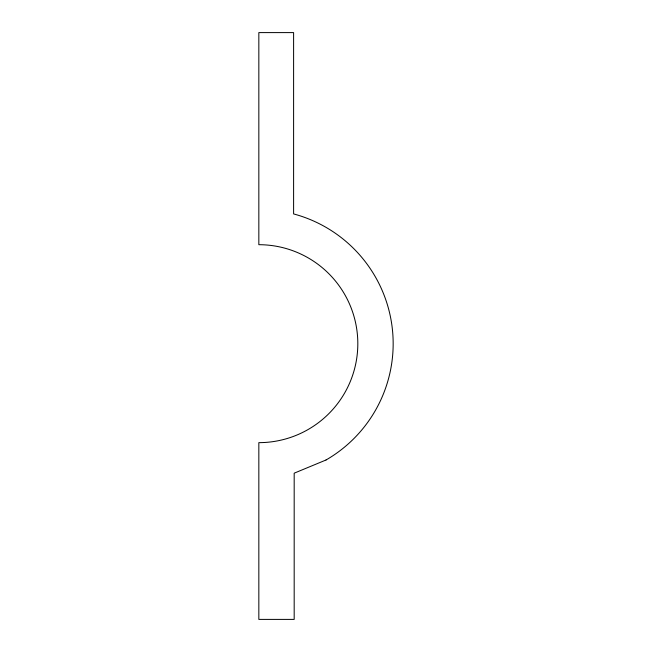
<?xml version="1.0" encoding="UTF-8"?>
<svg xmlns="http://www.w3.org/2000/svg" width="652" height="652" viewBox="0 0 652 652"><rect width="100%" height="100%" fill="white"/><g stroke="black" fill="none" stroke-linecap="round" stroke-linejoin="round"><path stroke-width="0.98" d="M326 460.002L294.182 473.181L294.182 619.4L258.836 619.4L258.836 442.651A98.982 98.982 0 0 0 357.818 343.677A98.982 98.982 0 0 0 258.836 244.696L258.836 32.6L293.604 32.6L293.604 213.921A134.328 134.328 0 0 1 326 460.002"/></g></svg>
